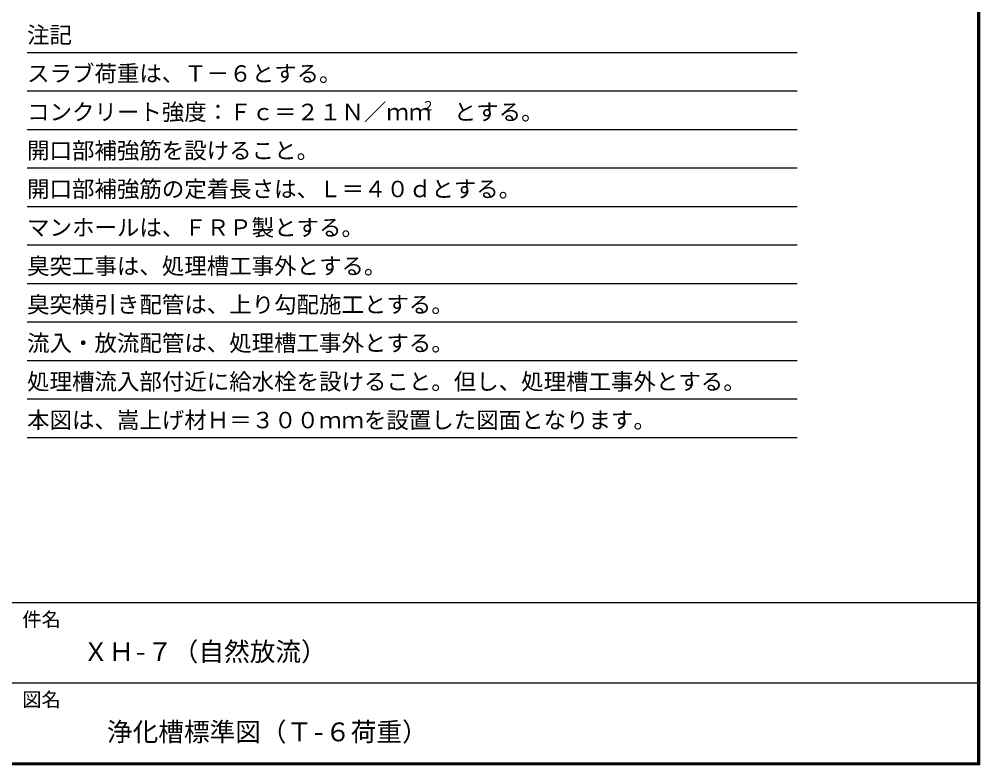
# Model space of a CAD drawing. Units: millimetres, scale not verified. Extents: x -8093 to 8093, y -5792 to 5792.
# Drawn here: x 3602 to 8093, y -5792 to -2308 of the extents above; entities that cross this region are included whole.
import ezdxf
from ezdxf.enums import TextEntityAlignment as Align

# ---------------------------------------------------------------- set-up
doc = ezdxf.new("R2010")
doc.units = ezdxf.units.MM
doc.header["$LTSCALE"] = 30
doc.layers.add('0-0_Axis_waku', color=7, linetype='Continuous', lineweight=25)
doc.layers.add('0-1_00クル-フ-0躯体', color=3, linetype='Continuous', lineweight=25)
doc.styles.add('ＭＳ ゴシック', font='')
doc.styles.get('ＭＳ ゴシック').set_extended_font_data('MS Gothic')

msp = doc.modelspace()

# ---------------------------------------------------------------- linework, layer by layer
at = {"layer": '0-0_Axis_waku'}
for p, q in [((8085, -5784), (8085, 5784)), ((8085.6, -5784.6), (8085.6, 5784.6)), ((8086.2, -5785.2), (8086.2, 5785.2)), ((8086.8, -5785.8), (8086.8, 5785.8)), ((8087.4, -5786.4), (8087.4, 5786.4)), ((8088, -5787), (8088, 5787)), ((8088.6, -5787.6), (8088.6, 5787.6)), ((8089.2, -5788.2), (8089.2, 5788.2)), ((8089.8, -5788.8), (8089.8, 5788.8)), ((8090.4, -5789.4), (8090.4, 5789.4)), ((8091, -5790), (8091, 5790)), ((8091.6, -5790.6), (8091.6, 5790.6)), ((8092.2, -5791.2), (8092.2, 5791.2)), ((8092.8, -5791.8), (8092.8, 5791.8)), ((8093.4, -5792.4), (8093.4, 5792.4)), ((-8085, -5034), (8085, -5034)), ((-75.01, -5409), (8085, -5409)), ((8093.4, -5792.4), (-8093.4, -5792.4)), ((8092.8, -5791.8), (-8092.8, -5791.8)), ((8092.2, -5791.2), (-8092.2, -5791.2)), ((8091.6, -5790.6), (-8091.6, -5790.6)), ((8091, -5790), (-8091, -5790)), ((8090.4, -5789.4), (-8090.4, -5789.4)), ((8089.8, -5788.8), (-8089.8, -5788.8)), ((8089.2, -5788.2), (-8089.2, -5788.2)), ((8088.6, -5787.6), (-8088.6, -5787.6)), ((8088, -5787), (-8088, -5787)), ((8087.4, -5786.4), (-8087.4, -5786.4)), ((8086.8, -5785.8), (-8086.8, -5785.8)), ((8086.2, -5785.2), (-8086.2, -5785.2)), ((8085.6, -5784.6), (-8085.6, -5784.6)), ((-8085, -5784), (8085, -5784))]:
    msp.add_line(p, q, dxfattribs=at)
at = {"layer": '0-1_00クル-フ-0躯体'}
for p, q in [((7238.95, -2464.1), (3638.95, -2464.1)), ((7238.95, -2644.1), (3638.95, -2644.1)), ((7238.95, -2824.1), (3638.95, -2824.1)), ((7238.95, -3004.1), (3638.95, -3004.1)), ((7238.95, -3184.11), (3638.95, -3184.11)), ((7238.95, -3364.11), (3638.95, -3364.11)), ((7238.95, -3544.11), (3638.95, -3544.11)), ((7238.95, -3724.11), (3638.95, -3724.11)), ((7238.95, -3904.11), (3638.95, -3904.11)), ((7238.95, -4084.11), (3638.95, -4084.11)), ((7238.95, -4264.11), (3638.95, -4264.11))]:
    msp.add_line(p, q, dxfattribs=at)

# ---------------------------------------------------------------- texts
at = {"layer": '0-0_Axis_waku', "style": 'ＭＳ ゴシック'}
for s, height, p in [('件名', 65.98, (3616.47, -5165.38)), ('ＸＨ-７（自然放流）', 87.98, (3900, -5334)), ('図名', 65.98, (3616.47, -5540.38)), ('浄化槽標準図（Ｔ-６荷重）', 87.98, (4012.33, -5709))]:
    msp.add_text(s, height=height, dxfattribs=at).set_placement(p, align=Align.BOTTOM_LEFT)
at = {"layer": '0-1_00クル-フ-0躯体', "color": 4, "style": 'ＭＳ ゴシック'}
for s, height, p in [('注記', 76.98, (3638.95, -2442.91)), ('スラブ荷重は、Ｔ－６とする。', 76.98, (3638.95, -2622.91)), ('コンクリート強度：Ｆｃ＝２１Ｎ／ｍｍ\u3000とする。', 76.98, (3638.95, -2802.91)), ('２', 43.99, (5484.28, -2747.16)), ('開口部補強筋を設けること。', 76.98, (3638.95, -2982.91)), ('開口部補強筋の定着長さは、Ｌ＝４０ｄとする。', 76.98, (3638.95, -3162.91)), ('マンホールは、ＦＲＰ製とする。', 76.98, (3638.95, -3342.91)), ('臭突工事は、処理槽工事外とする。', 76.98, (3638.95, -3522.91)), ('臭突横引き配管は、上り勾配施工とする。', 76.98, (3638.95, -3702.91)), ('流入・放流配管は、処理槽工事外とする。', 76.98, (3638.95, -3882.92)), ('処理槽流入部付近に給水栓を設けること。但し、処理槽工事外とする。', 76.98, (3638.95, -4062.92)), ('本図は、嵩上げ材Ｈ＝３００ｍｍを設置した図面となります。', 76.98, (3638.95, -4242.92))]:
    msp.add_text(s, height=height, dxfattribs=at).set_placement(p, align=Align.BOTTOM_LEFT)

doc.saveas('drawing.dxf')
